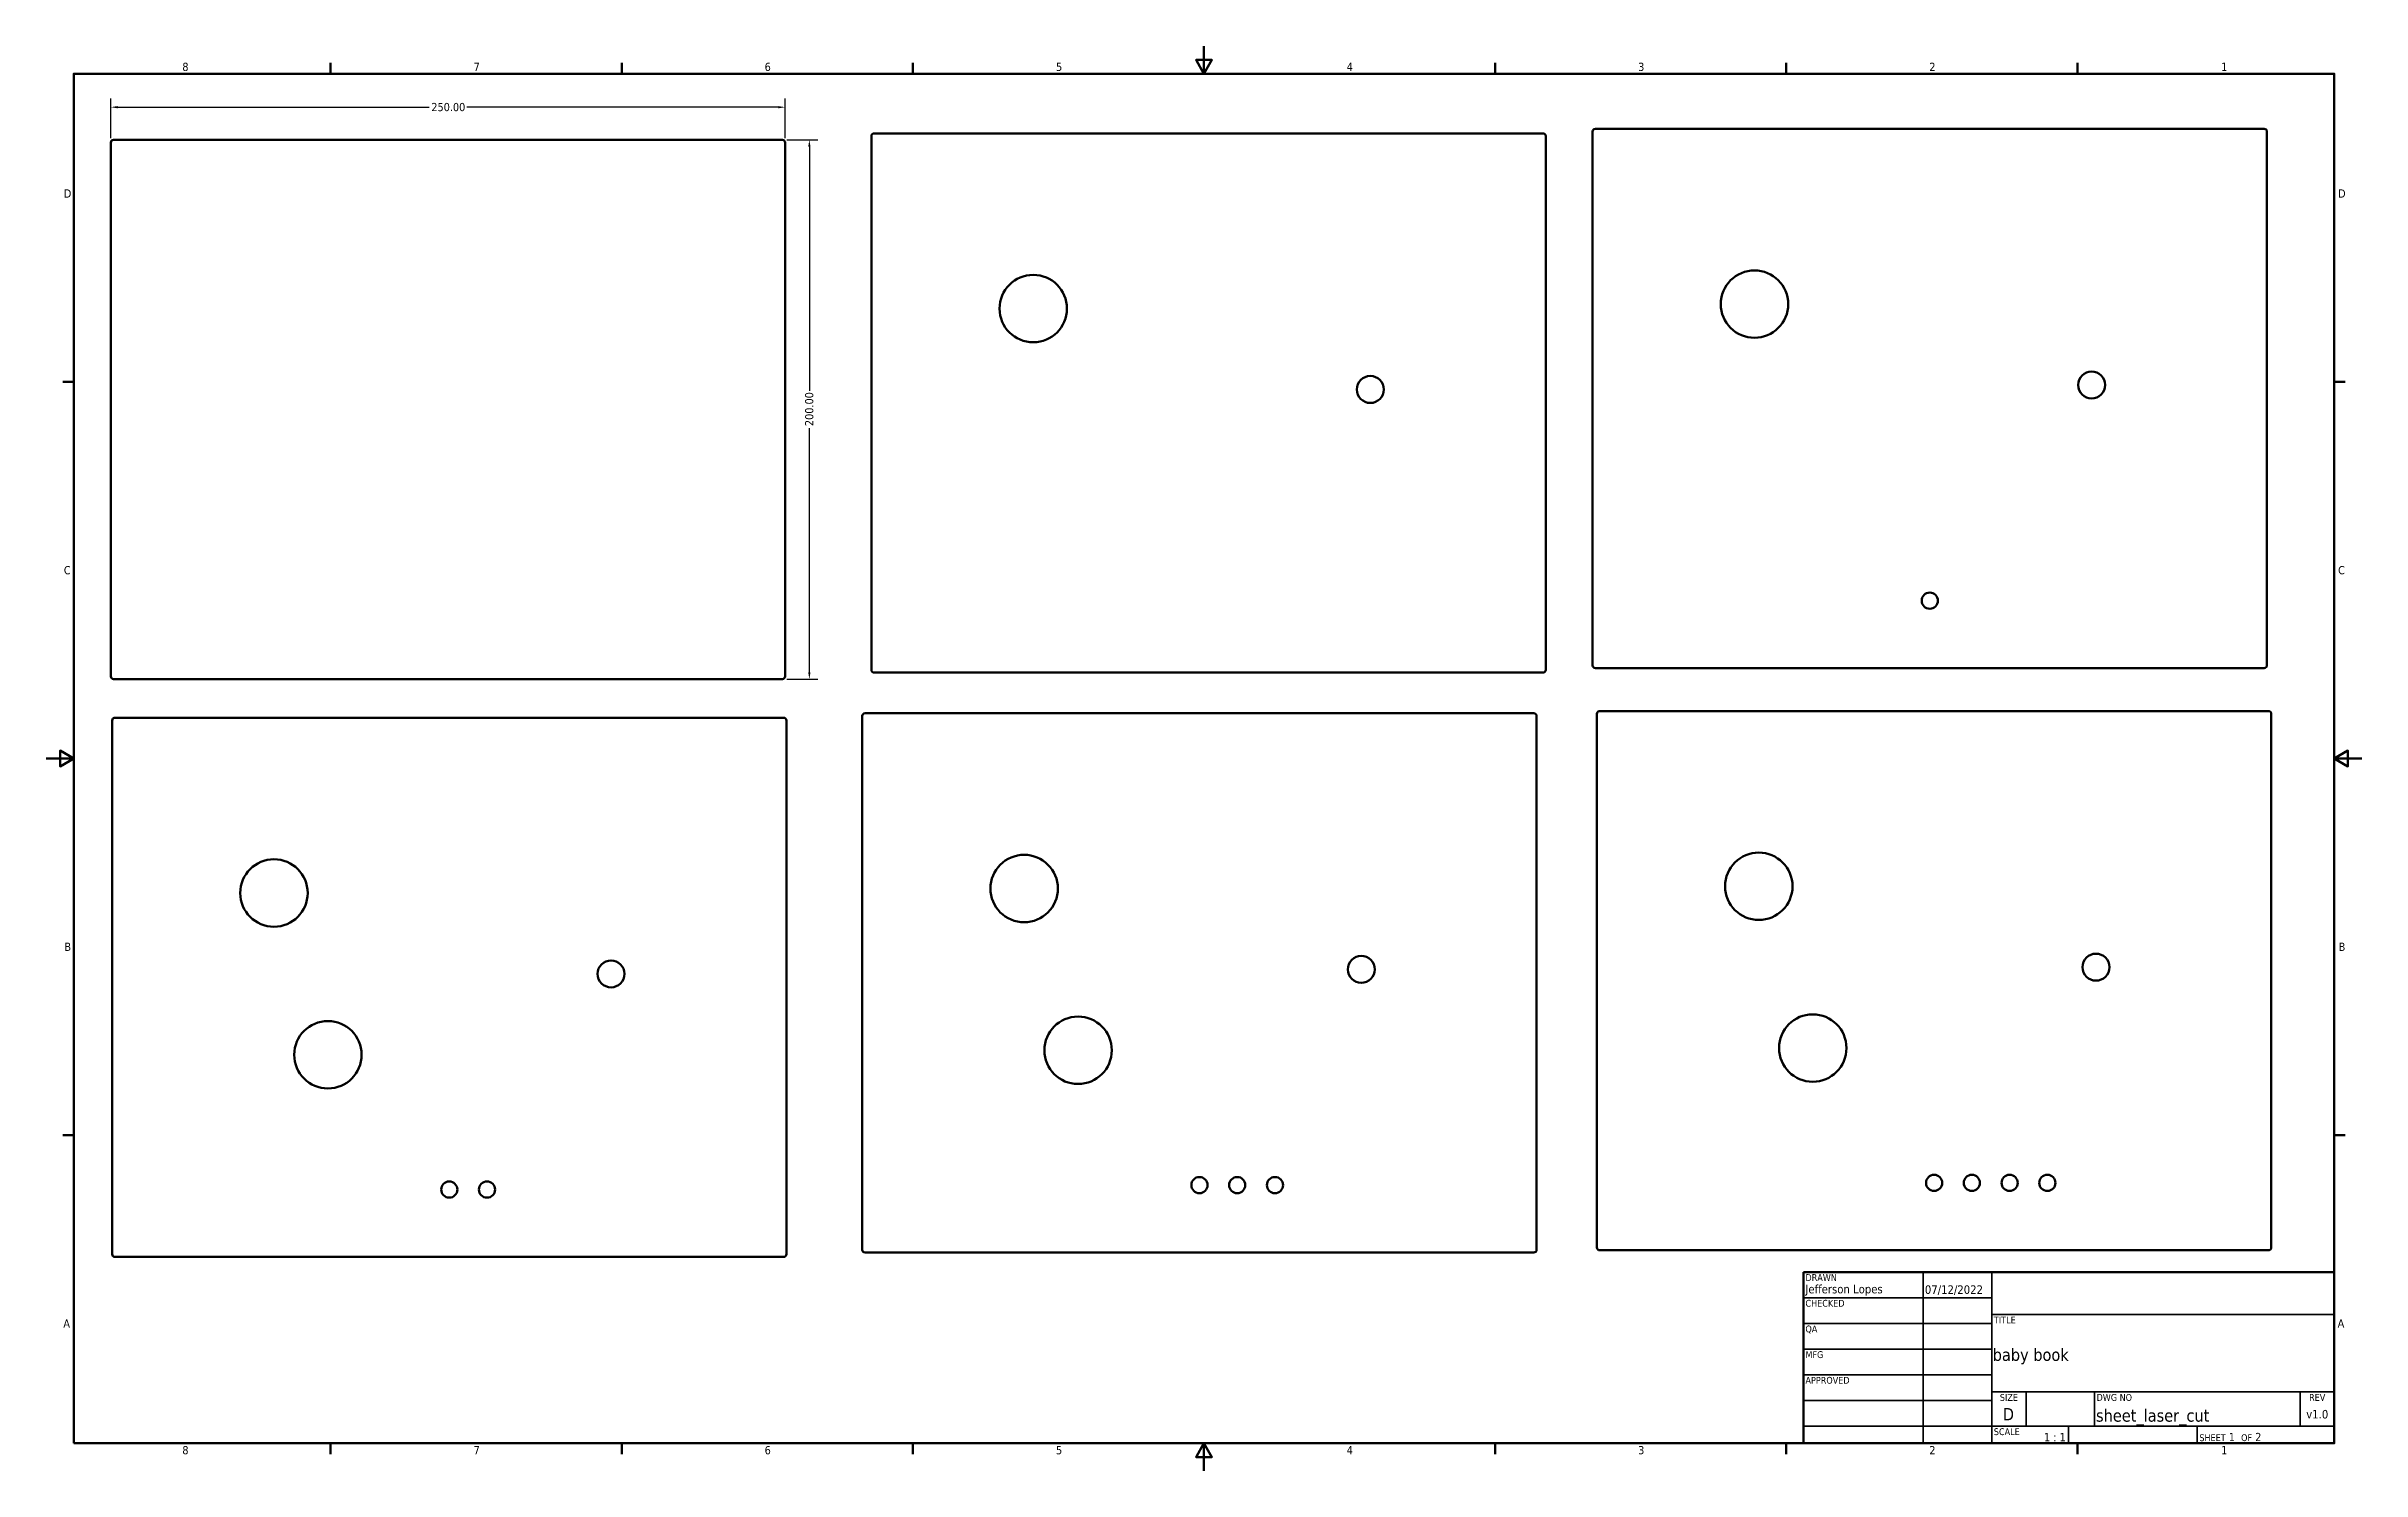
# Model space of a CAD drawing. Header units: millimetres. Extents: x 3 to 861, y 15 to 544.
import ezdxf
from ezdxf.enums import TextEntityAlignment as Align

# ---------------------------------------------------------------- set-up
doc = ezdxf.new("R2010")
doc.units = ezdxf.units.MM
for name, color, linetype, lineweight in [('Border (ANSI)', 7, 'Continuous', 70), ('Dimension (ANSI)', 7, 'Continuous', 25), ('Title (ANSI)', 7, 'Continuous', 50), ('Visible (ANSI)', 7, 'Continuous', 50)]:
    doc.layers.add(name, color=color, linetype=linetype, lineweight=lineweight)
doc.styles.add('Note Text (ANSI)', font='tahoma.ttf')
doc.styles.add('Text Style30', font='tahoma.ttf')
doc.styles.add('Text Style38', font='tahoma.ttf')
doc.styles.add('Text Style39', font='tahoma.ttf')
doc.dimstyles.new('Default - mm (ANSI)', dxfattribs={"dimtxt": 3.048, "dimasz": 2.5, "dimexe": 3.175, "dimexo": 1.6002, "dimgap": 0.8, "dimtad": 0, "dimtoh": 1, "dimrnd": 1e-08, "dimzin": 4, "dimdsep": 46, "dimtxsty": 'Note Text (ANSI)', "dimcen": 0.09, "dimdle": 10, "dimclrd": 256, "dimclre": 256, "dimclrt": 256, "dimadec": 1, "dimazin": 1, "dimtfac": 1, "dimtofl": 0, "dimtmove": 0, "dimatfit": 3, "dimfxl": 1, "dimtolj": 1, "dimtzin": 4, "dimlwd": -1, "dimlwe": -1, "dimarcsym": 0})

# ---------------------------------------------------------------- blocks, each defined once
blk = doc.blocks.new('Borders Default Border')
at = {"layer": 'Border (ANSI)'}
for p, q in [((107.95, 533.4), (107.95, 537.46)), ((215.9, 533.4), (215.9, 537.46)), ((323.85, 533.4), (323.85, 537.46)), ((539.75, 533.4), (539.75, 537.46)), ((647.7, 533.4), (647.7, 537.46)), ((755.65, 533.4), (755.65, 537.46)), ((12.7, 419.1), (8.64, 419.1)), ((850.9, 419.1), (854.96, 419.1)), ((12.7, 139.7), (8.64, 139.7)), ((850.9, 139.7), (854.96, 139.7)), ((107.95, 25.4), (107.95, 21.34)), ((215.9, 25.4), (215.9, 21.34)), ((323.85, 25.4), (323.85, 21.34)), ((539.75, 25.4), (539.75, 21.34)), ((647.7, 25.4), (647.7, 21.34)), ((755.65, 25.4), (755.65, 21.34))]:
    blk.add_line(p, q, dxfattribs=at)
at = {"layer": 'Border (ANSI)', "flags": 128}
for points in [[(431.8, 543.56), (431.8, 533.4), (428.87, 538.48), (434.73, 538.48), (431.8, 533.4)], [(12.7, 25.4), (12.7, 533.4), (850.9, 533.4), (850.9, 25.4), (12.7, 25.4)], [(2.54, 279.4), (12.7, 279.4), (7.62, 282.33), (7.62, 276.47), (12.7, 279.4)], [(861.06, 279.4), (850.9, 279.4), (855.98, 282.33), (855.98, 276.47), (850.9, 279.4)], [(431.8, 15.24), (431.8, 25.4), (428.87, 20.32), (434.73, 20.32), (431.8, 25.4)]]:
    blk.add_lwpolyline(points, dxfattribs=at)
at = {"layer": 'Border (ANSI)', "char_height": 3.05, "attachment_point": 7, "style": 'Note Text (ANSI)'}
for s, insert in [('8', (52.98, 534.35)), ('7', (160.98, 534.42)), ('6', (268.9, 534.35)), ('5', (376.93, 534.35)), ('4', (484.71, 534.42)), ('3', (592.78, 534.35)), ('2', (700.75, 534.42)), ('1', (808.94, 534.42)), ('D', (9.04, 487.43)), ('D', (852.32, 487.43)), ('C', (9.04, 347.67)), ('C', (852.32, 347.67)), ('B', (9.23, 208.03)), ('B', (852.51, 208.03)), ('A', (8.86, 68.33)), ('A', (852.14, 68.33)), ('8', (52.98, 21.27)), ('7', (160.98, 21.34)), ('6', (268.9, 21.27)), ('5', (376.93, 21.27)), ('4', (484.71, 21.34)), ('3', (592.78, 21.27)), ('2', (700.75, 21.34)), ('1', (808.94, 21.34))]:
    blk.add_mtext(s, dxfattribs=dict(at, insert=insert))
blk = doc.blocks.new('Title Blocks ANSI - Large')
at = {"layer": 'Title (ANSI)'}
for p, q in [((127, 189.23), (127, 125.73)), ((323.85, 189.23), (127, 189.23)), ((323.85, 125.73), (323.85, 189.23)), ((127, 125.73), (323.85, 125.73))]:
    blk.add_line(p, q, dxfattribs=at)
at = {"layer": 'Title (ANSI)', "lineweight": 35}
for p, q in [((171.45, 125.73), (171.45, 189.23)), ((196.85, 125.73), (196.85, 189.23)), ((127, 179.7), (196.85, 179.7)), ((196.85, 173.48), (323.85, 173.48)), ((127, 170.18), (196.85, 170.18)), ((127, 160.65), (196.85, 160.65)), ((127, 151.13), (196.85, 151.13)), ((127, 141.6), (196.85, 141.6)), ((323.85, 144.78), (196.85, 144.78)), ((209.55, 132.08), (209.55, 144.78)), ((234.95, 132.08), (234.95, 144.78)), ((311.15, 132.08), (311.15, 144.78)), ((196.85, 132.08), (127, 132.08)), ((323.85, 132.08), (196.85, 132.08)), ((225.3, 132.08), (225.3, 125.73)), ((273.05, 132.08), (273.05, 125.73))]:
    blk.add_line(p, q, dxfattribs=at)
at = {"layer": 'Title (ANSI)', "style": 'Text Style38'}
for s, p in [('DRAWN', (127.76, 188.47)), ('CHECKED', (127.76, 178.94)), ('TITLE', (197.61, 172.72)), ('QA', (127.76, 169.42)), ('MFG', (127.76, 159.89)), ('APPROVED', (127.76, 150.37)), ('DWG NO', (235.71, 144.02)), ('SCALE', (197.61, 131.32))]:
    blk.add_text(s, height=2.54, dxfattribs=at).set_placement(p, align=Align.TOP_LEFT)
for s, p in [('SIZE', (203.2, 144.02)), ('REV', (317.5, 144.02))]:
    blk.add_text(s, height=2.54, dxfattribs=at).set_placement(p, align=Align.TOP_CENTER)
at = {"layer": 'Title (ANSI)', "insert": (273.81, 126.49), "char_height": 3.048, "attachment_point": 7, "style": 'Note Text (ANSI)'}
blk.add_mtext('\\fTahoma|b0|i0;{\\H2.5400;SHEET}\\fTahoma|b0|i0;{\\H3.0480; 1  }\\fTahoma|b0|i0;{\\H2.5400;OF}\\fTahoma|b0|i0;{\\H3.0480; 2 }', dxfattribs=at)
at = {"layer": 'Title (ANSI)'}
for tag, p, height, style in [('AUTHOR_001', (127.74, 181.35), 3.17, 'Text Style39'), ('CREATION_DATE_001', (172.04, 181.16), 3.17, 'Text Style39'), ('TITLE_001', (197.19, 156.3), 4.57, 'Text Style30'), ('Sheet_Size_001', (200.93, 134.24), 4.57, 'Text Style30'), ('PART_NUMBER_001', (235.51, 133.76), 4.57, 'Text Style30'), ('REVISION_NUMBER_001', (313.45, 134.94), 3.17, 'Text Style39'), ('Initial_View_Scale_001', (216.2, 126.49), 3.05, 'Note Text (ANSI)')]:
    blk.add_attdef(tag, p, '', height=height, dxfattribs=dict(at, style=style))
at = {"layer": 'Title (ANSI)', "style": 'Text Style39'}
blk.add_attdef('COMPANY', text='', height=3.17, dxfattribs=at).set_placement((260.35, 181.36), align=Align.MIDDLE_CENTER)
for tag, p in [('CHECKED_BY', (127.76, 170.94)), ('CHECKED_DATE', (172.21, 170.94)), ('MFG_APPROVED_BY', (127.76, 151.89)), ('MFG_APPROVED_DATE', (172.21, 151.89)), ('ENG_APPROVED_BY', (127.76, 142.37)), ('ENG_APPROVAL_DATE', (172.21, 142.37))]:
    blk.add_attdef(tag, text='', height=3.17, dxfattribs=at).set_placement(p, align=Align.BOTTOM_LEFT)
blk = doc.blocks.new('*D6')
at = {"layer": 'Defpoints', "color": 0, "transparency": 16777216}
for p in [(26.47, 520.97), (26.47, 507.86), (276.47, 507.86)]:
    blk.add_point(p, dxfattribs=at)
at = {"layer": 'Dimension (ANSI)', "transparency": 16777216}
for p, q in [((26.47, 509.46), (26.47, 524.14)), ((276.47, 509.46), (276.47, 524.14)), ((28.97, 520.97), (144.51, 520.97)), ((273.97, 520.97), (158.43, 520.97))]:
    blk.add_line(p, q, dxfattribs=at)
for points in [[(28.97, 521.38), (28.97, 520.55), (26.47, 520.97)], [(273.97, 521.38), (273.97, 520.55), (276.47, 520.97)]]:
    blk.add_solid(points, dxfattribs=at)
at = {"layer": 'Dimension (ANSI)', "transparency": 16777216, "insert": (145.31, 522.55), "char_height": 3.048, "attachment_point": 1, "style": 'Note Text (ANSI)'}
blk.add_mtext('\\A1;250.00', dxfattribs=at)
blk = doc.blocks.new('*D7')
at = {"layer": 'Defpoints', "color": 0, "transparency": 16777216}
for p in [(275.47, 508.86), (275.47, 308.86), (285.47, 308.86)]:
    blk.add_point(p, dxfattribs=at)
at = {"layer": 'Dimension (ANSI)', "transparency": 16777216}
for p, q in [((277.07, 508.86), (288.64, 508.86)), ((285.47, 506.36), (285.47, 415.82)), ((285.47, 311.36), (285.47, 401.9)), ((277.07, 308.86), (288.64, 308.86))]:
    blk.add_line(p, q, dxfattribs=at)
for points in [[(285.05, 506.36), (285.89, 506.36), (285.47, 508.86)], [(285.05, 311.36), (285.89, 311.36), (285.47, 308.86)]]:
    blk.add_solid(points, dxfattribs=at)
at = {"layer": 'Dimension (ANSI)', "transparency": 16777216, "insert": (283.88, 402.7), "char_height": 3.048, "attachment_point": 1, "rotation": 90, "style": 'Note Text (ANSI)'}
blk.add_mtext('\\A1;200.00', dxfattribs=at)

msp = doc.modelspace()

# ---------------------------------------------------------------- linework, layer by layer
at = {"layer": 'Visible (ANSI)'}
for p, q in [((26.469, 507.858), (26.469, 309.858)), ((275.469, 508.858), (27.469, 508.858)), ((276.469, 309.858), (276.469, 507.858)), ((308.49, 510.272), (308.49, 312.272)), ((557.49, 511.272), (309.49, 511.272)), ((558.49, 312.272), (558.49, 510.272)), ((575.91, 511.933), (575.91, 313.933)), ((824.91, 512.933), (576.91, 512.933)), ((825.91, 313.933), (825.91, 511.933)), ((309.49, 311.272), (557.49, 311.272)), ((576.91, 312.933), (824.91, 312.933)), ((27.469, 308.858), (275.469, 308.858)), ((26.952, 293.513), (26.952, 95.513)), ((275.952, 294.513), (27.952, 294.513)), ((276.952, 95.513), (276.952, 293.513)), ((305.11, 295.174), (305.11, 97.174)), ((554.11, 296.174), (306.11, 296.174)), ((555.11, 97.174), (555.11, 295.174)), ((577.513, 296.004), (577.513, 98.004)), ((826.513, 297.004), (578.513, 297.004)), ((827.513, 98.004), (827.513, 296.004)), ((27.952, 94.513), (275.952, 94.513)), ((306.11, 96.174), (554.11, 96.174)), ((578.513, 97.004), (826.513, 97.004))]:
    msp.add_line(p, q, dxfattribs=at)
for centre, radius in [((368.49, 446.272), 12.5), ((635.91, 447.933), 12.5), ((493.49, 416.272), 5), ((760.91, 417.933), 5), ((700.91, 337.933), 3), ((86.952, 229.513), 12.5), ((365.11, 231.174), 12.5), ((637.513, 232.004), 12.5), ((490.11, 201.174), 5), ((762.513, 202.004), 5), ((211.952, 199.513), 5), ((106.952, 169.513), 12.5), ((385.11, 171.174), 12.5), ((657.513, 172.004), 12.5), ((151.952, 119.513), 3), ((165.952, 119.513), 3), ((430.11, 121.174), 3), ((444.11, 121.174), 3), ((458.11, 121.174), 3), ((702.513, 122.004), 3), ((716.513, 122.004), 3), ((730.513, 122.004), 3), ((744.513, 122.004), 3)]:
    msp.add_circle(centre, radius, dxfattribs=at)
for centre, start, end in [((27.469, 507.858), 90, 180), ((275.469, 507.858), 0, 90), ((309.49, 510.272), 90, 180), ((557.49, 510.272), 0, 90), ((576.91, 511.933), 90, 180), ((824.91, 511.933), 0, 90), ((27.469, 309.858), 180, 270), ((275.469, 309.858), 270, 0), ((309.49, 312.272), 180, 270), ((557.49, 312.272), 270, 0), ((576.91, 313.933), 180, 270), ((824.91, 313.933), 270, 0), ((27.952, 293.513), 90, 180), ((275.952, 293.513), 0, 90), ((306.11, 295.174), 90, 180), ((554.11, 295.174), 0, 90), ((578.513, 296.004), 90, 180), ((826.513, 296.004), 0, 90), ((27.952, 95.513), 180, 270), ((275.952, 95.513), 270, 0), ((306.11, 97.174), 180, 270), ((554.11, 97.174), 270, 0), ((578.513, 98.004), 180, 270), ((826.513, 98.004), 270, 0)]:
    msp.add_arc(centre, 1, start, end, dxfattribs=at)

# ---------------------------------------------------------------- block references
msp.add_blockref('Borders Default Border', (0, 0))
msp.add_blockref('Title Blocks ANSI - Large', (527.05, -100.33)).add_auto_attribs({'AUTHOR_001': 'Jefferson Lopes', 'CREATION_DATE_001': '07/12/2022', 'PART_NUMBER_001': 'sheet_laser_cut', 'TITLE_001': 'baby book', 'Sheet_Size_001': 'D', 'REVISION_NUMBER_001': 'v1.0', 'Initial_View_Scale_001': '1 : 1'})

# ---------------------------------------------------------------- dimensions: what is measured, and where the dimension line sits
at = {"layer": 'Dimension (ANSI)'}
for base, p1, p2, angle, picture, middle in [((26.469, 520.966), (276.469, 507.858), (26.469, 507.858), 180, '*D6', (151.469, 520.966)), ((285.469, 308.858), (275.469, 508.858), (275.469, 308.858), 270, '*D7', (285.469, 408.858))]:
    dim = msp.add_linear_dim(base=base, p1=p1, p2=p2, angle=angle, dimstyle='Default - mm (ANSI)', override={"dimgap": 0.8, "dimtoh": 0, "dimdec": 2, "dimtol": 0, "dimlim": 0, "dimtp": 0, "dimtm": 0, "dimtdec": 2, "dimatfit": 1}, dxfattribs=at)
    dim.commit()
    dim.dimension.update_dxf_attribs({"geometry": picture, "text_midpoint": middle, "dimtype": 160})

doc.saveas('drawing.dxf')
